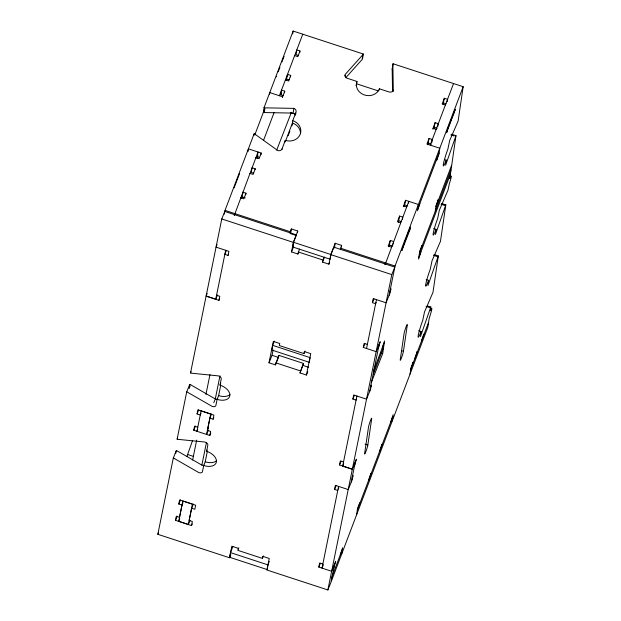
<?xml version="1.0" encoding="UTF-8"?>
<svg xmlns="http://www.w3.org/2000/svg" width="621" height="621" viewBox="0 0 621 621"><rect width="100%" height="100%" fill="white"/><g stroke="black" fill="none" stroke-linecap="round" stroke-linejoin="round"><path stroke-width="0.93" d="M418.701 330.675L421.108 331.459L420.464 336.574L430.819 306.999L427.605 305.951M426.2 279.605L428.606 280.389L427.962 285.505L438.317 255.93L434.04 254.532M433.699 228.536L436.105 229.32L435.461 234.435L445.816 204.86L441.539 203.463M187.006 456.288L192.417 440.871M234.412 215.107L258.018 151.998L257.094 158.285L258.01 155.871M247.981 151.671L248.392 148.846L261.224 153.045L260.999 154.613M253.888 135.347L254.121 133.771A3.4 3.004 8.4 0 1 254.99 134.19L277.797 150.561A3.392 2.996 8.4 0 0 282.074 148.799L285.28 140.362A11.861 10.479 8.4 0 0 300.246 134.19A11.861 10.479 8.4 0 0 292.763 120.668L295.969 112.23A3.392 2.996 8.4 0 0 293.826 108.372L265.004 107.844A3.392 2.996 8.4 0 1 264.041 107.658L263.343 112.378A3.392 2.996 8.4 0 0 264.305 112.556L293.135 113.084A3.392 2.996 8.4 0 1 295.332 115.242M245.745 194.761L245.978 193.185L242.772 192.137L242.423 194.497L243.098 192.712M254.874 134.974L254.99 134.19M255.767 158.409L255.883 157.618L259.089 158.673L261.224 153.045M255.122 169.595L255.239 168.811L252.025 167.763L251.334 172.475L253.741 173.267M264.305 112.556L264.888 108.628M269.491 94.477L269.762 92.591L282.594 96.791L282.477 97.575M283.238 95.618L280.832 94.827L281.523 90.115L284.736 91.163L284.503 92.731M292.724 33.891L293.143 31.05L363.262 54.004L362.571 58.716A3.392 2.996 8.4 0 1 362.128 59.476L345.757 77.749M286.824 79.061L286.188 80.28L287.515 74.341L290.721 75.397L290.488 76.965M281.957 149.583L282.074 148.799M285.047 141.93L285.28 140.362M299.749 52.591L299.982 51.015L296.776 49.967L296.085 54.687L298.491 55.471M293.252 112.3L293.826 108.372M285.598 140.967L292.413 123.028L292.763 120.668M232.844 546.496L230.515 552.636L229.824 557.347L267.255 569.597L267.946 564.885L269.273 561.376M295.619 114.59L295.852 113.022M272.619 345.346L271.928 350.065L309.351 362.315L310.05 357.603L272.619 345.346L274.218 341.146M290.015 233.302L291.319 228.916L297.731 231.02L297.498 232.588M290.737 232.852L291.319 228.916M330.193 259.236L292.763 246.987L293.461 242.268L297.731 231.02M344.958 76.01L345.074 75.226M330.333 258.289L330.884 254.517L335.161 243.269L341.573 245.365L341.34 246.941M356.112 85.667A11.861 10.479 8.4 0 1 356.601 83.812L356.951 81.452L347.325 78.3A3.392 2.996 8.4 0 1 345.191 74.442L362.819 54.764A3.392 2.996 8.4 0 0 363.262 54.004M334.463 247.989L335.161 243.269M362.245 58.692L362.819 54.764M340.277 249.751L341.573 245.365M379.237 89.983L379.408 88.803L389.033 91.955A3.392 2.996 8.4 0 0 393.31 90.192L392.868 64.6A3.392 2.996 8.4 0 1 393.039 63.746L463.165 86.699L458.119 121.064L449.674 140.548L447.881 149.11A11.877 1.063 -71.9 0 0 443.332 164.464A11.877 1.063 -71.9 0 0 446.266 160.125L444.659 159.589M392.55 91.248L392.177 69.311L393.039 63.746M393.077 91.761L393.31 90.192M340.254 554.926L342.629 547.722L341.705 554.017M385.183 264.453L408.797 201.344L408.533 203.137M389.033 246.762L390.337 240.436L393.543 241.491M393.194 243.843L393.372 242.671M398.294 222.388L399.598 216.061L402.804 217.109M356.609 514.762L357.533 508.475L359.675 502.847L359.443 504.423M367.834 445.04L371.684 418.833A5.084 0.458 -71.9 0 0 370.426 420.696A5.084 0.458 -71.9 0 0 368.478 427.271L364.628 453.477A5.084 0.458 -71.9 0 0 365.885 451.614A5.084 0.458 -71.9 0 0 367.834 445.04L365.086 444.139M382.179 348.109L384.546 340.913L382.707 353.489L371.568 381.845M403.332 206.708L405.583 200.296L418.414 204.495L417.491 210.783L419.866 203.587M402.455 219.469L402.687 217.893M404.279 206.614L405.583 200.296M368.525 480.514L370.892 473.318L370.659 474.886M402.478 249.355L402.819 246.995L409.945 228.249L409.596 230.601L401.818 250.636L402.796 247.057M379.563 451.444L381.931 444.248L381.698 445.824M427.791 144.74L429.095 138.413L432.301 139.461L431.836 142.605M432.829 129.059L435.08 122.647L438.286 123.695L437.782 126.482M390.78 421.915L393.147 414.712L392.231 421.007M433.776 128.966L435.08 122.647M403.448 351.276L407.298 325.07A5.084 0.458 -71.9 0 0 406.041 326.933A5.084 0.458 -71.9 0 0 404.092 333.508L400.242 359.714A5.084 0.458 -71.9 0 0 401.5 357.851A5.084 0.458 -71.9 0 0 403.448 351.276L401.616 350.679M420.922 251.924L418.554 259.12L419.703 251.257L421.845 245.629L421.612 247.205M443.037 104.592L444.341 98.265L447.547 99.313M436.959 158.58L436.726 160.148L438.861 154.528L439.784 148.24L426.953 144.041L429.095 138.413M447.205 101.673L447.438 100.105M410.039 374.121L410.962 367.834L413.097 362.206L412.864 363.782M435.259 211.28L436.183 204.992L438.317 199.364L438.084 200.94M447.221 131.559L447.57 129.199L455.325 109.226L446.584 132.785L447.57 129.199M414.828 358.627L417.196 351.424L416.963 353.015M446.266 160.117L445.622 165.233L455.977 135.657L451.521 134.198M454.347 112.812L454.688 110.453M421.411 341.294L423.778 334.082L423.553 335.65M430.819 306.999L430.392 310.71L431.323 308.885A6.777 0.605 -71.9 0 1 430.586 313.923L429.142 318.62L427.846 327.244L331.459 580.969L332.157 576.257L342.396 549.298M438.317 255.93L432.961 292.406L424.516 311.889L422.722 320.452A11.861 1.063 -71.9 0 0 418.174 335.798A11.861 1.063 -71.9 0 0 421.108 331.459M445.816 204.86L440.46 241.336L432.014 260.82L430.221 269.382A11.861 1.063 -71.9 0 0 425.672 284.728A11.861 1.063 -71.9 0 0 428.606 280.389M455.977 135.657L449.814 178.452L450.241 177.668A6.777 0.605 -71.9 0 1 451.234 176.876A6.777 0.605 -71.9 0 1 449.371 183.591L447.958 190.267L439.303 210.356L437.72 218.313A11.861 1.063 -71.9 0 0 433.171 233.659A11.861 1.063 -71.9 0 0 436.105 229.32M178.716 521.267L182.822 500.961L192.448 504.112L188.342 524.419L178.716 521.267L179.725 518.768M230.492 555.252L229.483 557.751L157.835 534.301L173.298 458.042L176.333 450.551A3.384 2.057 22.1 0 1 177.233 450.939L201.887 465.121A3.392 2.057 22.1 0 0 204.278 465.269M174.198 458.43L198.852 472.612A3.392 2.057 22.1 0 0 202.469 471.626L203.711 465.517A11.861 7.196 22.1 0 0 216.38 462.063A11.861 7.196 22.1 0 0 206.599 451.257L207.833 445.148A3.392 2.057 22.1 0 0 205.039 442.059L178.064 439.35A3.392 2.065 22.1 0 1 177.125 439.148L186.704 391.882L189.747 384.391A3.392 2.042 22.1 0 1 190.639 384.787M186.704 391.898A3.392 2.042 22.1 0 1 187.596 392.278L212.258 406.452A3.392 2.057 22 0 0 215.883 405.466L217.117 399.357A11.861 7.196 22.1 0 0 229.793 395.903A11.861 7.196 22.1 0 0 220.013 385.098L221.247 378.989A3.392 2.057 22.1 0 0 218.452 375.899L191.478 373.19A3.392 2.026 21.9 0 1 190.546 372.949L206.11 296.155L218.941 300.362L219.454 299.112M217.451 294.991L215.766 299.151L206.141 296L221.767 218.949L224.802 211.458L296.442 234.909L293.407 242.4L291.482 251.916L297.894 254.012L298.398 252.77M175.759 453.369L176.333 450.551M189.374 386.208L189.747 384.391M224.259 214.113L225.019 210.379L254.121 133.771M215.766 299.151L225.671 250.286M234.264 215.394L234.645 213.531M218.941 300.362L219.772 296.287L216.558 295.231M226.362 250.612L224.849 254.362L228.054 255.41L228.885 251.334L216.046 247.135L217.063 244.635M192.207 523.922L191.532 525.583L175.495 520.336L176.317 516.261L179.523 517.316L182 505.09L183.016 502.599M182 505.09L178.794 504.042L179.616 499.967L195.662 505.222L194.831 509.29L191.625 508.242L193.31 504.081M210.806 432.992L209.797 435.492L193.752 430.244L194.583 426.169L197.788 427.217M200.94 413.338L200.265 414.999L197.059 413.951L197.882 409.876L213.927 415.123L213.096 419.198L209.89 418.15L211.575 413.99M192.634 460.029L196.671 440.134M205.931 394.498L209.976 374.556M191.625 508.242L189.149 520.46L192.355 521.516L191.532 525.583M209.89 418.15L207.414 430.369L210.62 431.416L209.797 435.492M201.879 465.075L206.482 442.338M215.169 399.544L219.981 375.806M203.711 465.517L205.225 461.776L207.344 451.32M217.117 399.357L218.639 395.608L220.564 386.107M229.483 557.751L231.819 546.208L238.239 548.312L237.827 550.346L262.419 558.395L263.428 555.896M273.116 349.98L272.037 355.305L278.456 357.401L275.421 364.892L269.002 362.796L273.341 341.41L279.753 343.506L279.341 345.548L303.933 353.597L304.95 351.098M275.421 364.892L278.868 355.367L303.459 363.417L300.013 372.942L306.425 375.045L307.775 371.715M297.894 254.012L299.485 249.068M278.596 356.726L278.868 355.367M262.419 558.395L262.83 556.362L269.25 558.458L266.906 570L327.857 589.95L330.9 582.459L334.68 563.79M300.013 372.942L303.459 363.417M303.933 353.597L304.344 351.564L310.764 353.66L306.425 375.045M329.58 262.504L328.905 264.166L322.493 262.07L323.914 257.536M328.905 264.166L330.838 254.649L333.873 247.158L394.824 267.108L391.789 274.598L348.21 489.55L335.379 485.35L334.556 489.426L337.762 490.474M333.857 567.866L335.697 561.291L331.645 571.281L318.814 567.082L319.636 563.006L322.85 564.054M352.34 469.181L339.508 464.982L340.331 460.914L343.545 461.962M356.586 398.853L356.081 400.103L352.875 399.047L353.698 394.979L366.53 399.179L370.582 389.188L371.405 385.113L370.395 387.613M378.375 348.234L380.215 341.666L376.171 351.649L363.332 347.45L364.162 343.382L367.368 344.43M376.132 302.458L375.62 303.708L372.414 302.66L373.244 298.585L386.076 302.784L390.12 292.801L390.951 288.726L389.934 291.218M338.561 486.46L322.02 568.13L323.37 564.799M354.529 465.828L356.369 459.253L352.317 469.243L342.691 466.092L356.912 396.027M366.545 348.505L376.45 299.632M385.051 264.678L385.416 262.885M327.857 589.95L348.187 489.612L352.239 479.622L353.062 475.554L352.053 478.046M351.245 482.059L355.375 461.69M369.573 391.688L379.206 344.158M389.111 295.293L395.041 266.029L463.165 86.699M276.57 76.841L276.694 76.228M392.557 245.745L392.852 244.798M242.4 194.552L241.422 198.138L242.05 196.911M409.581 230.663L410.559 227.084L409.922 228.303M264.041 107.658L293.143 31.05M234.117 187.876L239.559 173.546M278.208 71.795L279.916 67.301M281.957 61.945L284.076 56.364M254.967 134.431L264.36 109.715M279.388 95.735L302.761 34.202M287.166 76.701L287.849 74.916M263.568 140.284L274.164 112.378M280.832 94.827L281.476 93.134M245.978 193.185L243.843 198.813L240.63 197.765M255.239 168.811L253.096 174.439L249.89 173.383M282.594 96.791L284.736 91.163M290.721 75.397L288.586 81.017L285.381 79.969M299.982 51.015L297.847 56.643L294.641 55.595M276.694 150.08L291.218 112.812M288.16 135.681L289.852 131.217M291.886 125.869L292.902 123.191M292.763 246.987L293.423 245.256M230.158 556.47L230.826 554.724M390.337 240.436L388.203 246.063L391.409 247.111M399.598 216.061L397.456 221.689L400.669 222.737M444.341 98.265L442.206 103.893L445.412 104.941M430.167 145.089L453.54 83.548M417.723 209.207L439.094 152.952M384.321 342.481L374.083 369.441L373.384 374.152L383.623 347.201M435.95 206.56L451.622 165.31M419.478 252.832L450.931 170.022M418.779 257.544L450.233 174.742M357.308 510.051L392.922 416.287M410.729 369.41L428.537 322.524M206.141 296L207.158 293.508M228.054 255.41L228.559 254.16M190.538 372.973L191.043 371.723M189.126 388.521L190.135 386.021M177.125 439.132L177.637 437.89M197.059 413.951L198.743 409.79M193.752 430.244L195.444 426.084M197.633 429.569L196.958 431.238L201.111 410.807L210.736 413.959L206.583 434.382L208.268 430.221M157.835 534.301L158.51 532.632M220.013 385.098L220.765 383.227M213.779 402.711L214.788 400.211M207.748 429.538L208.423 427.869M213.096 419.198L213.771 417.537M178.794 504.042L180.478 499.882M175.495 520.336L177.179 516.175M206.599 451.257L207.103 450.015M291.482 251.916L293.671 246.506M188.342 524.419L190.026 520.258M269.002 362.796L272.037 355.305M322.493 262.07L324.511 257.071M238.332 549.096L238.837 547.846M372.414 302.66L373.935 298.911M363.332 347.45L364.853 343.708M352.875 399.047L354.397 395.305M339.508 464.982L341.03 461.24M342.691 466.092L343.708 463.6M334.556 489.426L336.07 485.676M338.266 489.224L338.779 487.982M318.814 567.082L320.327 563.332M443.65 102.985L446.057 103.769M356.601 83.812L378.228 90.891M286.366 78.914L289.114 79.814M434.389 127.359L437.137 128.26M432.946 128.268L436.152 129.323M450.846 134.959L454.052 136.007M428.397 143.125L431.611 144.181M290.783 112.665L295.379 114.171M441.042 204.27L445.498 205.73M256.869 156.562L259.617 157.462M404.892 205.008L407.64 205.908M403.448 205.916L406.654 206.972M398.907 220.781L401.313 221.565M433.543 255.34L437.999 256.799M241.616 196.702L245.287 197.905M389.646 245.155L392.394 246.056M225.019 210.379L290.248 231.734M340.502 248.183L395.041 266.029M290.62 233.636L295.208 235.134M293.461 242.268L330.884 254.517M221.767 218.949L293.407 242.4M330.838 254.649L391.789 274.598M298.305 251.979L322.904 260.028M426.045 306.417L430.5 307.869M380.952 352.914L382.707 353.489M303.048 365.451L308.552 367.259M275.833 362.858L300.424 370.908M187.278 454.393L193.636 456.474M230.515 552.636L267.946 564.885M190.647 384.779L215.301 398.961A3.392 2.057 22.1 0 0 217.692 399.109M229.995 394.521A11.861 7.204 22.1 0 1 218.639 395.616M216.582 460.689A11.861 7.204 22.1 0 1 205.225 461.776M173.298 458.034A3.392 2.057 22.1 0 1 174.198 458.422M392.177 69.311A3.392 2.996 8.4 0 1 392.348 68.465M379.408 88.803A11.861 10.479 8.4 0 1 364.442 94.974A11.861 10.479 8.4 0 1 356.951 81.452M292.413 123.028A11.861 10.479 8.4 0 1 300.494 133.701"/></g></svg>
